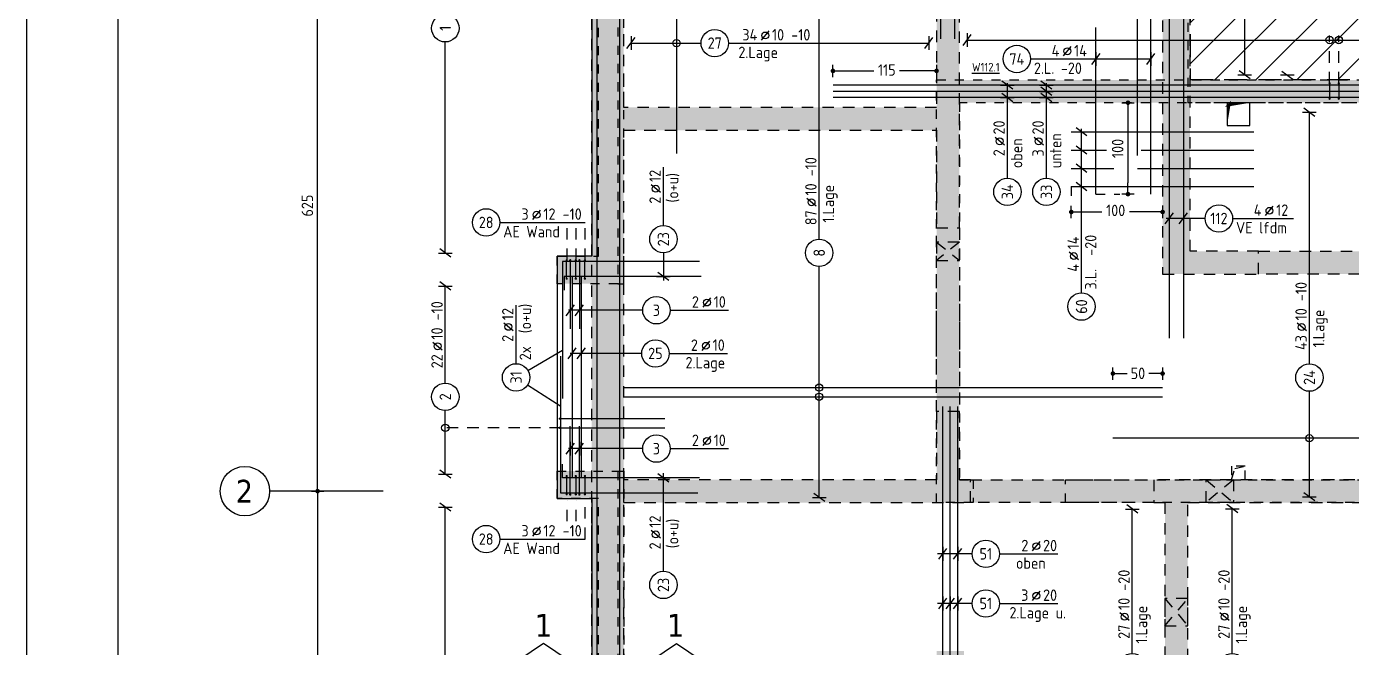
# Model space of a CAD drawing. Extents: x 6.5 to 106.5, y 0 to 47.5.
# Drawn here: x 6.52 to 21.03, y 20.02 to 26.82 of the extents above; entities that cross this region are included whole.
import ezdxf
from ezdxf.enums import TextEntityAlignment as Align

# ---------------------------------------------------------------- set-up
doc = ezdxf.new("R2010")
doc.units = 0
doc.header["$LTSCALE"] = 0.5
for name, pattern in [('AUSGEZOGEN', [1000.01, 1000, 0.01]), ('DASHED', [0.75, 0.5, -0.25]), ('DOT', [0.175, 0.05, -0.125]), ('HIDDEN', [0.375, 0.25, -0.125]), ('HIDDEN2', [0.187, 0.125, -0.062]), ('HIDDEN4', [0.12, 0.02, -0.1]), ('PUNKT', [0.175, 0.05, -0.125]), ('STRICHPUNKT2', [0.55, 0.25, -0.125, 0.05, -0.125]), ('VERDECKT', [0.375, 0.25, -0.125])]:
    doc.linetypes.add(name, pattern=pattern)
for name, color, linetype in [('1.UG', 7, 'Continuous'), ('ACHSEN', 7, 'Continuous'), ('BETON', 7, 'Continuous'), ('DD', 7, 'Continuous'), ('DRUEBER', 7, 'Continuous'), ('DS', 7, 'Continuous'), ('grau_dunkel', 7, 'Continuous'), ('grau_hell', 7, 'Continuous'), ('grau_mittel', 7, 'Continuous'), ('MASSE', 7, 'Continuous'), ('OBJEKT', 7, 'Continuous'), ('RAHMEN', 7, 'Continuous'), ('RND', 7, 'Continuous'), ('SCHNITTE', 7, 'Continuous'), ('SFP_Achsen', 7, 'Continuous'), ('VERDECKT', 7, 'Continuous'), ('WD', 7, 'Continuous')]:
    doc.layers.add(name, color=color, linetype=linetype)
doc.layers.add('NOPLOT', color=7, linetype='Continuous', plot=False)
doc.styles.add('helv', font='tahoma.ttf')
doc.styles.add('txt', font='isocp.shx')
doc.dimstyles.new('DOT_I', dxfattribs={"dimscale": 0.5, "dimtxt": 0.25, "dimasz": 0.25, "dimexe": 0.1, "dimexo": 0.3, "dimgap": 0.1, "dimtad": 1, "dimdec": 3, "dimzin": 3, "dimtxsty": 'txt', "dimblk": 'DOT', "dimblk1": 'DOT', "dimblk2": 'DOT', "dimsah": 1, "dimcen": 0.1, "dimse1": 1, "dimse2": 1, "dimazin": 0, "dimtfac": 1, "dimtdec": 4, "dimtix": 1, "dimtmove": 2, "dimatfit": 3, "dimfxl": 0, "dimtvp": 1, "dimtolj": 1, "dimtzin": 0, "dimarcsym": 0})

# ---------------------------------------------------------------- blocks, each defined once
blk = doc.blocks.new('A0-19-0')
at = {"layer": 'RAHMEN'}
blk.add_line((0, 84.1), (0, 0), dxfattribs=at)
at = {"layer": 'RAHMEN', "color": 5}
blk.add_line((2, 83.6), (2, 0.5), dxfattribs=at)
blk = doc.blocks.new('SCHN-1')
at = {"layer": 'SCHNITTE', "color": 5, "linetype": 'Continuous'}
blk.add_lwpolyline([(0.54, 0.125), (0, 0.485), (-0.54, 0.125)], close=True, dxfattribs=at)
at = {"layer": 'SCHNITTE', "color": 6, "linetype": 'Continuous', "style": 'helv'}
blk.add_attdef('SCHN-1', text='', height=0.5, dxfattribs=at).set_placement((0, 0.635), align=Align.CENTER)
blk = doc.blocks.new('DOT')
at = {"layer": 'MASSE', "color": 7, "linetype": 'Continuous'}
for p, q in [((0, 0), (-1, 0)), ((0, 0.54), (0, -0.54))]:
    blk.add_line(p, q, dxfattribs=at)
at = {"layer": 'MASSE', "color": 7, "linetype": 'Continuous', "const_width": 0.2}
blk.add_lwpolyline([(-0.1, 0, 1), (0.1, 0, 1)], format="xyb", close=True, dxfattribs=at)
blk = doc.blocks.new('*D41')
at = {"layer": 'Defpoints', "color": 0, "linetype": 'AUSGEZOGEN', "transparency": 16777216}
for p in [(9.708, 21.731), (9.708, 14.856), (9.708, 14.856)]:
    blk.add_point(p, dxfattribs=at)
at = {"layer": 'MASSE', "color": 0, "linetype": 'AUSGEZOGEN', "lineweight": -2, "transparency": 16777216}
blk.add_line((9.708, 21.606), (9.708, 14.981), dxfattribs=at)
at = {"layer": 'MASSE', "color": 0, "linetype": 'AUSGEZOGEN', "lineweight": -2, "transparency": 16777216, "xscale": 0.125, "yscale": 0.125, "zscale": 0.125}
for p, rotation in [((9.708, 21.731), 90), ((9.708, 14.856), 270)]:
    blk.add_blockref('DOT', p, dxfattribs=dict(at, rotation=rotation))
at = {"layer": 'MASSE', "color": 0, "linetype": 'AUSGEZOGEN', "transparency": 16777216, "insert": (9.586, 18.293), "char_height": 0.125, "attachment_point": 5, "rotation": 90, "style": 'txt'}
blk.add_mtext('\\A1;687,5', dxfattribs=at)
blk = doc.blocks.new('*D37')
at = {"layer": 'Defpoints', "color": 0, "linetype": 'AUSGEZOGEN', "transparency": 16777216}
for p in [(9.708, 27.981), (9.708, 27.981), (9.708, 21.731)]:
    blk.add_point(p, dxfattribs=at)
at = {"layer": 'MASSE', "color": 0, "linetype": 'AUSGEZOGEN', "lineweight": -2, "transparency": 16777216}
blk.add_line((9.708, 21.856), (9.708, 27.856), dxfattribs=at)
at = {"layer": 'MASSE', "color": 0, "linetype": 'AUSGEZOGEN', "lineweight": -2, "transparency": 16777216, "xscale": 0.125, "yscale": 0.125, "zscale": 0.125}
for p, rotation in [((9.708, 27.981), 90), ((9.708, 21.731), 270)]:
    blk.add_blockref('DOT', p, dxfattribs=dict(at, rotation=rotation))
at = {"layer": 'MASSE', "color": 0, "linetype": 'AUSGEZOGEN', "transparency": 16777216, "insert": (9.596, 24.856), "char_height": 0.125, "attachment_point": 5, "rotation": 90, "style": 'txt'}
blk.add_mtext('\\A1;625', dxfattribs=at)
blk = doc.blocks.new('lei_gre')
at = {"layer": 'RND', "color": 7, "linetype": 'Continuous'}
for p, q in [((-0.09, -0.12), (0.09, 0.12)), ((0, 0.15), (0, -0.15))]:
    blk.add_line(p, q, dxfattribs=at)
blk = doc.blocks.new('RND_LEI')
at = {"layer": 'RND', "color": 7, "linetype": 'Continuous'}
blk.add_line((1.022, 0.066), (1.19, 0.27), dxfattribs=at)
for centre, radius in [((0, 0), 0.3), ((1.106, 0.168), 0.075)]:
    blk.add_circle(centre, radius, dxfattribs=at)
at = {"layer": 'RND', "color": 7, "linetype": 'Continuous', "style": 'txt'}
blk.add_attdef('ANZ', text='', height=0.25, dxfattribs=at).set_placement((0.931, 0.057), align=Align.RIGHT)
for tag, p in [('DUM', (1.253, 0.057)), ('ABSTD', (1.674, 0.057)), ('POSTXT', (0.374, -0.327))]:
    blk.add_attdef(tag, p, '', height=0.25, dxfattribs=at)
blk.add_attdef('POSL', text='', height=0.25, dxfattribs=at).set_placement((0, 0), align=Align.MIDDLE)
blk = doc.blocks.new('*D61')
at = {"layer": 'Defpoints', "color": 0, "linetype": 'AUSGEZOGEN', "transparency": 16777216}
for p in [(18.416, 23.018), (18.416, 23.018), (18.96, 23.018)]:
    blk.add_point(p, dxfattribs=at)
at = {"layer": 'MASSE', "color": 0, "linetype": 'AUSGEZOGEN', "lineweight": -2, "transparency": 16777216}
for p, q in [((18.541, 23.018), (18.572, 23.018)), ((18.835, 23.018), (18.809, 23.018))]:
    blk.add_line(p, q, dxfattribs=at)
at = {"layer": 'MASSE', "color": 0, "linetype": 'AUSGEZOGEN', "lineweight": -2, "transparency": 16777216, "xscale": 0.125, "yscale": 0.125, "zscale": 0.125, "rotation": 180}
blk.add_blockref('DOT', (18.416, 23.018), dxfattribs=at)
at = {"layer": 'MASSE', "color": 0, "linetype": 'AUSGEZOGEN', "lineweight": -2, "transparency": 16777216, "xscale": 0.125, "yscale": 0.125, "zscale": 0.125}
blk.add_blockref('DOT', (18.96, 23.018), dxfattribs=at)
at = {"layer": 'MASSE', "color": 0, "linetype": 'AUSGEZOGEN', "transparency": 16777216, "insert": (18.69, 23.02), "char_height": 0.125, "attachment_point": 5, "style": 'txt'}
blk.add_mtext('\\A1;50', dxfattribs=at)
blk = doc.blocks.new('*D114')
at = {"layer": 'Defpoints', "color": 0, "linetype": 'AUSGEZOGEN', "transparency": 16777216}
for p in [(15.351, 26.33), (15.351, 26.33), (16.485, 26.33)]:
    blk.add_point(p, dxfattribs=at)
at = {"layer": 'MASSE', "color": 0, "linetype": 'AUSGEZOGEN', "lineweight": -2, "transparency": 16777216}
for p, q in [((15.476, 26.33), (15.8, 26.33)), ((16.36, 26.33), (16.08, 26.33))]:
    blk.add_line(p, q, dxfattribs=at)
at = {"layer": 'MASSE', "color": 0, "linetype": 'AUSGEZOGEN', "lineweight": -2, "transparency": 16777216, "xscale": 0.125, "yscale": 0.125, "zscale": 0.125, "rotation": 180}
blk.add_blockref('DOT', (15.351, 26.33), dxfattribs=at)
at = {"layer": 'MASSE', "color": 0, "linetype": 'AUSGEZOGEN', "lineweight": -2, "transparency": 16777216, "xscale": 0.125, "yscale": 0.125, "zscale": 0.125}
blk.add_blockref('DOT', (16.485, 26.33), dxfattribs=at)
at = {"layer": 'MASSE', "color": 0, "linetype": 'AUSGEZOGEN', "transparency": 16777216, "insert": (15.94, 26.34), "char_height": 0.125, "attachment_point": 5, "style": 'txt'}
blk.add_mtext('\\A1;115', dxfattribs=at)
blk = doc.blocks.new('*D122')
at = {"layer": 'Defpoints', "color": 0, "linetype": 'AUSGEZOGEN', "transparency": 16777216}
for p in [(18.581, 25.981), (18.581, 24.981), (18.581, 24.981)]:
    blk.add_point(p, dxfattribs=at)
at = {"layer": 'MASSE', "color": 0, "linetype": 'AUSGEZOGEN', "lineweight": -2, "transparency": 16777216}
blk.add_line((18.581, 25.856), (18.581, 25.106), dxfattribs=at)
at = {"layer": 'MASSE', "color": 0, "linetype": 'AUSGEZOGEN', "lineweight": -2, "transparency": 16777216, "xscale": 0.125, "yscale": 0.125, "zscale": 0.125}
for p, rotation in [((18.581, 25.981), 90), ((18.581, 24.981), 270)]:
    blk.add_blockref('DOT', p, dxfattribs=dict(at, rotation=rotation))
at = {"layer": 'MASSE', "color": 0, "linetype": 'AUSGEZOGEN', "transparency": 16777216, "insert": (18.468, 25.481), "char_height": 0.125, "attachment_point": 5, "rotation": 90, "style": 'txt'}
blk.add_mtext('\\A1;100', dxfattribs=at)
blk = doc.blocks.new('*D123')
at = {"layer": 'Defpoints', "color": 0, "linetype": 'AUSGEZOGEN', "transparency": 16777216}
for p in [(17.96, 24.786), (17.96, 24.786), (18.96, 24.786)]:
    blk.add_point(p, dxfattribs=at)
at = {"layer": 'MASSE', "color": 0, "linetype": 'AUSGEZOGEN', "lineweight": -2, "transparency": 16777216}
for p, q in [((18.085, 24.786), (18.296, 24.786)), ((18.835, 24.786), (18.596, 24.786))]:
    blk.add_line(p, q, dxfattribs=at)
at = {"layer": 'MASSE', "color": 0, "linetype": 'AUSGEZOGEN', "lineweight": -2, "transparency": 16777216, "xscale": 0.125, "yscale": 0.125, "zscale": 0.125, "rotation": 180}
blk.add_blockref('DOT', (17.96, 24.786), dxfattribs=at)
at = {"layer": 'MASSE', "color": 0, "linetype": 'AUSGEZOGEN', "lineweight": -2, "transparency": 16777216, "xscale": 0.125, "yscale": 0.125, "zscale": 0.125}
blk.add_blockref('DOT', (18.96, 24.786), dxfattribs=at)
at = {"layer": 'MASSE', "color": 0, "linetype": 'AUSGEZOGEN', "transparency": 16777216, "insert": (18.446, 24.803), "char_height": 0.125, "attachment_point": 5, "style": 'txt'}
blk.add_mtext('\\A1;100', dxfattribs=at)

msp = doc.modelspace()

# ---------------------------------------------------------------- hatches: boundary and pattern name
at = {"layer": '1.UG', "linetype": 'DOT'}
h = msp.add_hatch(dxfattribs=at)
h.set_pattern_fill('DOTS', scale=0.05, double=1)
h.set_pattern_definition([(0, (-1.26691, -39.069555), (0.0396875, 0.079375), [0, -0.079375])])
h.paths.add_polyline_path([(40.6952, 24.0806), (40.6952, 23.8306), (42.2852, 23.8306), (42.2852, 21.8556), (40.6952, 21.8556), (40.6952, 21.6056), (45.4852, 21.6056), (45.4852, 22.3156), (45.2352, 22.3156), (45.2352, 21.8556), (42.5352, 21.8556), (42.5352, 23.8306), (45.2352, 23.8306), (45.2352, 23.3656), (45.4852, 23.3656), (45.4852, 24.2303), (45.2352, 24.2303), (45.2352, 24.0806)], flags=17)
h.paths.add_polyline_path([(21.6602, 21.6056), (21.6602, 21.8556), (17.8952, 21.8556), (17.8952, 21.6056)], flags=17)
h.paths.add_polyline_path([(16.7852, 19.9826), (16.4852, 19.9826), (16.4852, 16.2556), (16.0102, 16.2556), (16.0102, 15.9556), (16.4852, 15.9556), (16.4852, 14.8556), (16.7852, 14.8556)])
h.paths.add_polyline_path([(12.3302, 21.9506), (12.3302, 21.6506), (12.7852, 21.6506), (12.7852, 14.8556), (12.9952, 14.8556), (12.9952, 15.9556), (13.5352, 15.9556), (13.5352, 16.2556), (12.9952, 16.2556), (12.9952, 21.9506)])
h.paths.add_polyline_path([(12.9952, 24.0006), (12.9952, 35.8056), (16.4852, 35.8056), (16.4852, 27.8556), (17.8602, 27.8556), (17.8602, 28.1056), (16.7352, 28.1056), (16.7352, 35.8056), (18.9852, 35.8056), (18.9852, 34.5656), (19.2352, 34.5656), (19.2352, 36.1056), (12.8352, 36.1056), (12.8352, 29.0306), (12.7852, 29.0306), (12.7852, 24.3006), (12.3302, 24.3006), (12.3302, 24.0006)])
h.paths.add_polyline_path([(19.2352, 33.4306), (18.9852, 33.4306), (18.9852, 27.8556), (19.2352, 27.8556)])
h.paths.add_polyline_path([(23.0102, 15.1556), (22.7102, 15.1556), (22.7102, 14.8556), (23.0102, 14.8556)])
h.paths.add_polyline_path([(30.2102, 15.1556), (30.2102, 14.8556), (30.5102, 14.8556), (30.5102, 15.1556)])
h.paths.add_polyline_path([(37.7102, 15.1556), (37.7102, 14.8556), (38.0102, 14.8556), (38.0102, 15.1556)])
h.paths.add_polyline_path([(45.5102, 14.8556), (45.5102, 15.1556), (45.2102, 15.1556), (45.2102, 14.8556)])
h.paths.add_polyline_path([(51.2102, 15.1556), (51.2102, 14.8556), (51.7602, 14.8556), (51.7602, 17.3556), (51.4602, 17.3556), (51.4602, 15.1556)])
h.paths.add_polyline_path([(51.4602, 21.8806), (51.4602, 21.5806), (51.7602, 21.5806), (51.7602, 21.8806)])
h.paths.add_polyline_path([(51.7602, 28.6056), (51.4602, 28.6056), (51.4602, 27.8556), (51.7602, 27.8556)])
h.paths.add_polyline_path([(51.7602, 36.1056), (45.2352, 36.1056), (45.2352, 34.5656), (45.4852, 34.5656), (45.4852, 35.8056), (47.7352, 35.8056), (47.7352, 28.1056), (46.6102, 28.1056), (46.6102, 27.8556), (47.9852, 27.8556), (47.9852, 35.8056), (51.4602, 35.8056), (51.4602, 31.1056), (51.7602, 31.1056)])
h.paths.add_polyline_path([(45.2352, 28.1056), (44.1852, 28.1056), (44.1852, 27.8556), (45.4852, 27.8556), (45.4852, 33.4306), (45.2352, 33.4306)])
h.paths.add_polyline_path([(42.5352, 27.9106), (42.7852, 27.9106), (42.7852, 28.6056), (42.5352, 28.6056)])
h.paths.add_polyline_path([(40.6852, 28.6056), (40.4352, 28.6056), (40.4352, 27.9106), (40.6852, 27.9106)])
h.paths.add_polyline_path([(39.0352, 28.6056), (38.7852, 28.6056), (38.7852, 27.9106), (39.0352, 27.9106)])
h.paths.add_polyline_path([(36.9352, 28.6056), (36.6852, 28.6056), (36.6852, 27.9106), (36.9352, 27.9106)])
h.paths.add_polyline_path([(35.0352, 27.9106), (35.2852, 27.9106), (35.2852, 28.6056), (35.0352, 28.6056)])
h.paths.add_polyline_path([(32.9352, 27.9106), (33.1852, 27.9106), (33.1852, 28.6056), (32.9352, 28.6056)])
h.paths.add_polyline_path([(31.2852, 27.9106), (31.5352, 27.9106), (31.5352, 28.6056), (31.2852, 28.6056)])
h.paths.add_polyline_path([(29.4352, 28.6056), (29.1852, 28.6056), (29.1852, 27.9106), (29.4352, 27.9106)])
h.paths.add_polyline_path([(39.4102, 21.8556), (27.3352, 21.8556), (27.3352, 25.9806), (28.5352, 25.9806), (28.5352, 26.2306), (25.7702, 26.2306), (25.7702, 25.9806), (25.9202, 25.9806), (25.9202, 24.7906), (23.0702, 24.7906), (23.0702, 25.9806), (24.8852, 25.9806), (24.8852, 26.2306), (16.4852, 26.2306), (16.4852, 21.6056), (16.8852, 21.6056), (16.8852, 21.8556), (16.7352, 21.8556), (16.7352, 25.9806), (22.8202, 25.9806), (22.8202, 21.8556), (22.6702, 21.8556), (22.6702, 21.6056), (23.2202, 21.6056), (23.2202, 21.8556), (23.0702, 21.8556), (23.0702, 24.5406), (26.1702, 24.5406), (26.1702, 25.9806), (27.0852, 25.9806), (27.0852, 21.8556), (24.2302, 21.8556), (24.2302, 21.6056), (39.8102, 21.6056), (39.8102, 21.8556), (39.6602, 21.8556), (39.6602, 23.8306), (39.8102, 23.8306), (39.8102, 24.0806), (39.6602, 24.0806), (39.6602, 25.9806), (45.2352, 25.9806), (45.2352, 25.1153), (45.4852, 25.1153), (45.4852, 26.2306), (39.4102, 26.2306)])
at = {"layer": 'grau_hell', "linetype": 'AUSGEZOGEN'}
h = msp.add_hatch(dxfattribs=at)
h.set_pattern_fill('ANSI31', color=9, scale=0.1, style=0, double=1)
h.set_pattern_definition([(45, (-1.2669, 5.43132), (-0.2245064, 0.2245064), [])])
h.paths.add_polyline_path([(43.9352, 35.8056), (43.9352, 30.5399), (20.5602, 30.5399), (20.5602, 35.8056), (19.2602, 35.8056), (19.2602, 26.2306), (28.8851, 26.2306), (28.8851, 21.8556), (39.0601, 21.8556), (39.0601, 26.2306), (43.8352, 26.2306), (43.8352, 28.7306), (45.2352, 28.7306), (45.2352, 35.8056)])
at = {"layer": 'grau_mittel', "extrusion": (0, 0, -1)}
for points in [[(-12.7102, 29.0306), (-12.7602, 29.0306), (-12.7602, 36.1056), (-13.0602, 36.1056), (-16.7352, 36.1056), (-16.7352, 30.6806), (-16.4852, 30.6806), (-16.4852, 35.8056), (-13.0602, 35.8056), (-13.0602, 30.8928), (-13.0602, 29.0306), (-16.4852, 29.0306), (-16.4852, 29.1806), (-16.7352, 29.1806), (-16.7352, 28.5806), (-16.4852, 28.5806), (-16.4852, 28.7806), (-13.0602, 28.7806), (-13.0602, 25.9306), (-16.4852, 25.9306), (-16.4852, 27.4456), (-16.7352, 27.4456), (-16.7352, 24.6106), (-16.4852, 24.6106), (-16.4852, 25.6806), (-13.0602, 25.6806), (-13.0602, 21.8556), (-13.0602, 21.6056), (-13.0602, 15.1556), (-13.0602, 14.8556), (-12.7102, 14.8556), (-12.7102, 21.6506)], [(-13.0602, 14.8556), (-13.0602, 15.1556), (-18.9852, 15.1556), (-18.9852, 21.6056), (-18.8652, 21.6056), (-18.8652, 21.8556), (-23.0902, 21.8556), (-23.0902, 21.6056), (-19.2352, 21.6056), (-19.2352, 15.1556), (-25.2352, 15.1556), (-25.2352, 21.6056), (-25.1002, 21.6056), (-25.1002, 21.8556), (-25.7202, 21.8556), (-25.7202, 21.6056), (-25.4852, 21.6056), (-25.4852, 15.1556), (-38.3602, 15.1556), (-38.3602, 21.6056), (-27.7302, 21.6056), (-27.7302, 21.8556), (-37.7352, 21.8556), (-39.0601, 21.8556), (-40.0602, 21.8556), (-40.0602, 25.9806), (-37.9852, 25.9806), (-37.9852, 23.4856), (-37.7352, 23.4856), (-37.7352, 26.3856), (-37.9852, 26.3856), (-37.9852, 26.2306), (-40.4602, 26.2306), (-40.4602, 25.9806), (-40.3102, 25.9806), (-40.3102, 24.0806), (-40.4602, 24.0806), (-40.4602, 23.8306), (-40.3102, 23.8306), (-40.3102, 21.8556), (-42.2852, 21.8556), (-42.2852, 23.8306), (-41.3452, 23.8306), (-41.3452, 24.0806), (-42.2852, 24.0806), (-42.2852, 25.9805), (-41.3452, 25.9806), (-41.3452, 26.2306), (-45.4852, 26.2306), (-45.4852, 25.1156), (-45.2352, 25.1156), (-45.2352, 25.9806), (-42.5352, 25.9806), (-42.5352, 24.0806), (-45.2352, 24.0806), (-45.2352, 24.2306), (-45.4852, 24.2306), (-45.4852, 23.3656), (-45.2352, 23.3656), (-45.2352, 23.8306), (-42.5352, 23.8306), (-42.5352, 21.8556), (-45.2352, 21.8556), (-45.2352, 22.3156), (-45.4852, 22.3156), (-45.4852, 19.9556), (-45.2352, 19.9556), (-45.2352, 21.6056), (-38.6102, 21.6056), (-38.6102, 15.1556), (-45.2352, 15.1556), (-45.2352, 16.8106), (-45.4852, 16.8106), (-45.4852, 15.1556), (-46.1602, 15.1556), (-46.1602, 14.8556), (-45.9602, 14.8556), (-45.9602, 14.3552), (-45.6602, 14.3552), (-45.6602, 14.8556)], [(-16.4852, 21.8556), (-16.4852, 22.6006), (-16.7352, 22.6006), (-16.7352, 21.8556), (-16.8552, 21.8556), (-16.8552, 21.6056), (-13.0602, 21.6056), (-13.0602, 21.8556)]]:
    msp.add_hatch(color=61, dxfattribs=at).paths.add_polyline_path(points)
at = {"layer": 'grau_mittel'}
h = msp.add_hatch(color=61, dxfattribs=at)
h.paths.add_polyline_path([(19.2602, 34.2056), (18.9602, 34.2056), (18.9602, 24.1056), (20.0102, 24.1056), (20.0102, 24.3556), (19.2602, 24.3556)])
h.paths.add_polyline_path([(18.9602, 34.8056), (19.2602, 34.8056), (19.2602, 35.8056), (20.5602, 35.8056), (20.5602, 36.1056), (18.9602, 36.1056)])
h = msp.add_hatch(color=61, dxfattribs=at)
h.paths.add_polyline_path([(20.0102, 24.3556), (20.0102, 24.1056), (22.0202, 24.1056), (22.0202, 24.3556)])
h.paths.add_polyline_path([(29.0352, 24.3556), (29.0352, 24.1056), (30.9852, 24.1056), (30.9852, 24.3556), (30.4852, 24.3556), (30.4852, 28.5606), (30.2352, 28.5606), (30.2352, 24.3556)])
h.paths.add_polyline_path([(25.9202, 24.3556), (25.9202, 24.2906), (25.6702, 24.2906), (25.6702, 24.3556), (23.3202, 24.3556), (23.3202, 24.2906), (23.0702, 24.2906), (23.0702, 24.3556), (22.0202, 24.3556), (22.0202, 24.1056), (28.4352, 24.1056), (28.4352, 24.3556)])
h.paths.add_polyline_path([(35.5102, 30.5399), (35.2102, 30.5399), (35.2102, 24.3556), (31.5852, 24.3556), (31.5852, 24.1056), (35.5102, 24.1056)])
for points in [[(16.4852, 22.6006), (16.7352, 22.6006), (16.7352, 24.6106), (16.4852, 24.6106)], [(18.8652, 21.6056), (18.8652, 21.8556), (16.8552, 21.8556), (16.8552, 21.6056)]]:
    msp.add_hatch(color=61, dxfattribs=at).paths.add_polyline_path(points)

# ---------------------------------------------------------------- linework, layer by layer
at = {"layer": 'ACHSEN', "color": 140, "linetype": 'AUSGEZOGEN'}
msp.add_line((10.4259, 21.7306), (9.1831, 21.7306), dxfattribs=at)
at = {"layer": 'BETON', "color": 6, "linetype": 'AUSGEZOGEN'}
for p, q in [((12.7102, 29.0306), (12.7102, 24.3006)), ((12.7102, 24.3006), (12.3302, 24.3006)), ((12.3302, 24.3006), (12.3302, 21.6506)), ((12.3302, 21.6506), (12.7102, 21.6506)), ((12.7102, 21.6506), (12.7102, 15.9556))]:
    msp.add_line(p, q, dxfattribs=at)
at = {"layer": 'DD', "color": 7, "linetype": 'HIDDEN2'}
for p, q in [((19.7152, 21.8556), (19.7497, 21.9773)), ((19.7497, 21.9773), (19.8652, 22.0056))]:
    msp.add_line(p, q, dxfattribs=at)
at = {"layer": 'DD', "color": 1, "linetype": 'AUSGEZOGEN'}
msp.add_lwpolyline([(19.6652, 25.7306), (19.9152, 25.7306), (19.9152, 25.9806), (19.6652, 25.9806)], close=True, dxfattribs=at)
at = {"layer": 'DD', "color": 7, "linetype": 'HIDDEN2'}
msp.add_lwpolyline([(19.8652, 22.0056), (19.7152, 22.0056), (19.7152, 21.8556), (19.8652, 21.8556)], close=True, dxfattribs=at)
at = {"layer": 'DRUEBER', "color": 7, "linetype": 'PUNKT', "lineweight": -2}
for p, q in [((12.3302, 24.0006), (12.3302, 24.3006)), ((12.3302, 21.6506), (12.3302, 21.9506)), ((12.3302, 21.9506), (12.9952, 21.9506)), ((12.9952, 21.9506), (12.9952, 16.2556)), ((12.7852, 21.6506), (12.3302, 21.6506)), ((12.7852, 14.8556), (12.7852, 21.6506))]:
    msp.add_line(p, q, dxfattribs=at)
for points in [[(12.7602, 36.1056), (19.2352, 36.1056), (19.2352, 34.5656), (18.9852, 34.5656), (18.9852, 35.8056), (16.7352, 35.8056), (16.7352, 28.1056), (17.8602, 28.1056), (17.8602, 27.8556), (16.4852, 27.8556), (16.4852, 35.8056), (12.9952, 35.8056), (12.9952, 24.0006), (12.3302, 24.0006), (12.3302, 24.3006), (12.7852, 24.3006), (12.7852, 29.0306), (12.8352, 29.0306), (12.8352, 36.1056)], [(12.9952, 24.0006), (13.0602, 24.0006), (13.0602, 35.8056)], [(12.7852, 29.0306), (12.7102, 29.0306), (12.7102, 24.3006)], [(16.4852, 26.2306), (24.8852, 26.2306), (24.8852, 25.9806), (23.0702, 25.9806), (23.0702, 24.7906), (25.9202, 24.7906), (25.9202, 25.9806), (25.7702, 25.9806), (25.7702, 26.2306), (28.5352, 26.2306), (28.5352, 25.9806), (27.3352, 25.9806), (27.3352, 21.8556), (39.4102, 21.8556)], [(39.8102, 21.6056), (24.2302, 21.6056), (24.2302, 21.8556), (27.0852, 21.8556), (27.0852, 25.9806), (26.1702, 25.9806), (26.1702, 24.5406), (23.0702, 24.5406), (23.0702, 21.8556), (23.2202, 21.8556), (23.2202, 21.6056), (22.6702, 21.6056), (22.6702, 21.8556), (22.8202, 21.8556), (22.8202, 25.9806), (16.7352, 25.9806), (16.7352, 21.8556), (16.8852, 21.8556), (16.8852, 21.6056), (16.4852, 21.6056), (16.4852, 26.2306)], [(12.9952, 21.9506), (13.0602, 21.9506), (13.0602, 16.2556)], [(12.7852, 14.8556), (12.7102, 14.8556), (12.7102, 21.6506)]]:
    msp.add_lwpolyline(points, dxfattribs=at)
msp.add_lwpolyline([(17.8952, 21.8556), (21.6602, 21.8556), (21.6602, 21.6056), (17.8952, 21.6056)], close=True, dxfattribs=at)
at = {"layer": 'DS', "color": 1, "linetype": 'DASHED'}
for p in [(19.2602, 36.1056), (28.8851, 26.2306)]:
    msp.add_line(p, (19.2602, 26.2306), dxfattribs=at)
at = {"layer": 'DS', "color": 1, "linetype": 'DOT'}
for p in [(19.2352, 27.8556), (24.8852, 25.9806)]:
    msp.add_line(p, (19.2352, 25.9806), dxfattribs=at)
at = {"layer": 'grau_dunkel', "color": 21}
msp.add_lwpolyline([(19.6652, 25.7306, 0, 0.0408, 0), (19.6856, 25.9789, 0, 0, 0), (19.6669, 25.9603, 0.0408, 0, 0), (19.9152, 25.9806, 0, 0, 0)], format="xyseb", dxfattribs=at)
at = {"layer": 'grau_hell', "color": 9}
msp.add_solid([(19.2602, 25.9806), (19.2602, 26.2306), (24.8852, 25.9806), (24.8852, 26.2306)], dxfattribs=at)
at = {"layer": 'grau_mittel', "color": 61}
msp.add_line((13.0602, 21.6056), (13.0602, 21.8556), dxfattribs=at)
at = {"layer": 'MASSE', "color": 7, "linetype": 'HIDDEN4'}
for p, q in [((17.9602, 25.0629), (17.9602, 24.8652)), ((18.2306, 24.9806), (18.491, 24.9806))]:
    msp.add_line(p, q, dxfattribs=at)
at = {"layer": 'OBJEKT', "color": 7, "linetype": 'AUSGEZOGEN'}
for p, q in [((12.7102, 24.3006), (12.3302, 24.3006)), ((12.3302, 24.3006), (12.3302, 21.6506)), ((12.3302, 21.6506), (12.7102, 21.6506))]:
    msp.add_line(p, q, dxfattribs=at)
at = {"layer": 'RND', "color": 7, "linetype": 'AUSGEZOGEN'}
for p, q in [((19.8594, 26.2867), (19.8594, 30.4739)), ((15.2001, 24.4893), (15.2001, 30.3622)), ((11.1065, 24.3362), (11.1065, 26.6465)), ((13.1401, 26.634), (13.9065, 26.634)), ((14.2065, 26.634), (16.4003, 26.634)), ((16.82, 26.6679), (24.745, 26.6679)), ((17.5141, 26.4604), (18.8306, 26.4604)), ((17.2606, 25.1568), (17.2606, 26.1966)), ((17.6873, 25.1568), (17.6873, 26.1966)), ((20.5671, 23.1234), (20.5671, 25.8774)), ((18.0721, 23.9005), (18.0721, 25.6942)), ((13.4944, 24.6378), (13.4944, 25.2778)), ((11.7032, 24.6717), (12.6388, 24.6717)), ((19.7266, 24.7149), (20.3934, 24.7149)), ((15.2001, 21.6615), (15.2001, 24.1893)), ((11.1065, 22.9128), (11.1065, 23.9754)), ((11.8813, 23.1256), (11.8813, 23.7656)), ((13.5678, 23.7104), (14.2078, 23.7104)), ((13.5565, 23.2375), (14.1965, 23.2375)), ((20.5671, 21.668), (20.5671, 22.8234)), ((11.1065, 21.9165), (11.1065, 22.6128)), ((13.5678, 22.196), (14.2078, 22.196)), ((13.4944, 20.8543), (13.4944, 21.9264)), ((11.1065, 18.5548), (11.1065, 21.5557)), ((18.6277, 19.9538), (18.6277, 21.5342)), ((19.722, 19.9538), (19.722, 21.5385)), ((11.7032, 21.2059), (12.6388, 21.2059)), ((17.1745, 21.0444), (17.8145, 21.0444)), ((17.1745, 20.5011), (17.8145, 20.5011))]:
    msp.add_line(p, q, dxfattribs=at)
at = {"layer": 'RND', "color": 102, "linetype": 'VERDECKT'}
for p, q in [((20.7886, 26.1941), (20.7886, 26.7179)), ((20.8886, 26.1941), (20.8886, 26.7179)), ((12.4388, 24.2596), (12.4388, 24.6717)), ((12.5388, 24.2596), (12.5388, 24.6717)), ((12.6388, 24.2596), (12.6388, 24.6717)), ((12.3723, 22.424), (11.0565, 22.424)), ((12.4388, 21.4017), (12.4388, 21.6273)), ((12.5388, 21.4017), (12.5388, 21.6273)), ((12.6388, 21.2059), (12.6388, 21.6273))]:
    msp.add_line(p, q, dxfattribs=at)
at = {"layer": 'RND', "color": 102, "linetype": 'AUSGEZOGEN'}
for p, q in [((19.4266, 24.7149), (19.0004, 24.7149)), ((13.4944, 24.3378), (13.4944, 24.0367)), ((13.2678, 23.7104), (12.4546, 23.7104)), ((12.0107, 23.0515), (12.3886, 23.2731)), ((13.2565, 23.2375), (12.4725, 23.2375)), ((12.0074, 22.8942), (12.3704, 22.6599)), ((13.2678, 22.196), (12.4546, 22.196)), ((16.8745, 21.0444), (16.4945, 21.0444)), ((16.8745, 20.5011), (16.4945, 20.5011))]:
    msp.add_line(p, q, dxfattribs=at)
at = {"layer": 'RND', "color": 1, "linetype": 'AUSGEZOGEN'}
for points in [[(16.5278, 36.0122), (16.5278, 26.6798)], [(16.681, 36.0122), (16.681, 26.6798)], [(18.6831, 35.8056), (18.6831, 25.4056)], [(13.0124, 30.5717), (13.0124, 17.5022)], [(13.6368, 30.4256), (13.6368, 25.4256)], [(12.7646, 28.9789), (12.7646, 14.9749)], [(18.8306, 24.9806), (18.8306, 28.9806)], [(19.0333, 28.4598), (19.0333, 23.4056)], [(19.1877, 28.4598), (19.1877, 23.4056)], [(18.2306, 24.9806), (18.2306, 26.8054)], [(28.8514, 26.1739), (15.3514, 26.1739)], [(20.7886, 26.1941), (20.7886, 26.0255)], [(20.8886, 26.1941), (20.8886, 26.0255)], [(28.8514, 26.1056), (15.3514, 26.1056)], [(28.8514, 26.0373), (15.3514, 26.0373)], [(17.9602, 25.6629), (19.9602, 25.6629)], [(17.9602, 25.4629), (18.3457, 25.4629)], [(18.7256, 25.4629), (19.9602, 25.4629)], [(17.9602, 25.2629), (18.426, 25.2629)], [(18.6854, 25.2629), (19.9602, 25.2629)], [(17.9602, 25.0629), (19.9602, 25.0629)], [(13.8886, 24.2432), (12.3886, 24.2432), (12.3886, 22.7432)], [(12.4351, 24.0558), (12.4351, 24.2557)], [(12.4743, 24.2577), (12.4743, 23.5077)], [(12.5351, 24.0558), (12.5351, 24.2557)], [(12.5743, 24.2577), (12.5743, 23.5077)], [(12.6351, 24.0558), (12.6351, 24.2557)], [(13.9066, 24.0801), (12.4066, 24.0801), (12.4066, 23.9301)], [(12.4951, 24.0719), (12.4951, 21.8719)], [(12.5951, 24.0719), (12.5951, 21.8719)], [(13.8704, 21.7079), (12.3704, 21.7079), (12.3704, 23.2079)], [(13.0602, 22.8638), (18.9602, 22.8638)], [(13.0602, 22.7638), (18.9602, 22.7638)], [(16.5534, 15.1556), (16.5534, 22.6556)], [(16.6352, 15.1556), (16.6352, 22.6556)], [(16.717, 15.1556), (16.717, 22.6556)], [(12.3586, 22.524), (13.5086, 22.524)], [(12.3586, 22.424), (13.5086, 22.424)], [(12.4743, 21.6934), (12.4743, 22.4434)], [(12.5743, 21.6934), (12.5743, 22.4434)], [(27.0659, 22.3092), (18.4159, 22.3092)], [(13.8902, 21.8747), (12.3902, 21.8747), (12.3902, 22.0247)], [(12.4351, 21.8953), (12.4351, 21.6954)], [(12.5351, 21.8953), (12.5351, 21.6954)], [(12.6351, 21.8953), (12.6351, 21.6954)]]:
    msp.add_lwpolyline(points, dxfattribs=at)
at = {"layer": 'RND', "color": 7, "linetype": 'AUSGEZOGEN', "const_width": 0.0125}
for points in [[(20.7886, 26.2004, 1), (20.7886, 26.1879, 1)], [(20.8886, 26.2004, 1), (20.8886, 26.1879, 1)], [(20.7886, 26.0317, 1), (20.7886, 26.0192, 1)], [(20.8886, 26.0317, 1), (20.8886, 26.0192, 1)], [(12.4289, 24.2557, -1), (12.4414, 24.2557, -1)], [(12.468, 24.2577, 1), (12.4805, 24.2577, 1)], [(12.5289, 24.2557, -1), (12.5414, 24.2557, -1)], [(12.568, 24.2577, 1), (12.5805, 24.2577, 1)], [(12.6289, 24.2557, -1), (12.6414, 24.2557, -1)], [(12.4289, 24.0558, -1), (12.4414, 24.0558, -1)], [(12.5289, 24.0558, -1), (12.5414, 24.0558, -1)], [(12.6289, 24.0558, -1), (12.6414, 24.0558, -1)], [(12.3523, 22.524, 1), (12.3648, 22.524, 1)], [(12.3523, 22.424, 1), (12.3648, 22.424, 1)], [(12.4289, 21.8953, 1), (12.4414, 21.8953, 1)], [(12.5289, 21.8953, 1), (12.5414, 21.8953, 1)], [(12.6289, 21.8953, 1), (12.6414, 21.8953, 1)], [(12.4289, 21.6954, 1), (12.4414, 21.6954, 1)], [(12.468, 21.6934, -1), (12.4805, 21.6934, -1)], [(12.5289, 21.6954, 1), (12.5414, 21.6954, 1)], [(12.568, 21.6934, -1), (12.5805, 21.6934, -1)], [(12.6289, 21.6954, 1), (12.6414, 21.6954, 1)]]:
    msp.add_lwpolyline(points, format="xyb", close=True, dxfattribs=at)
at = {"layer": 'RND', "color": 7, "linetype": 'AUSGEZOGEN'}
for centre in [(20.7886, 26.6679), (20.8886, 26.6679), (13.6368, 26.634), (15.2001, 22.8638), (15.2001, 22.7638), (11.1065, 22.424), (20.5671, 22.3092)]:
    msp.add_circle(centre, 0.04, dxfattribs=at)
at = {"layer": 'SFP_Achsen', "color": 7, "linetype": 'AUSGEZOGEN'}
msp.add_circle((8.9126, 21.7306), 0.2705, dxfattribs=at)
at = {"layer": 'VERDECKT', "color": 7, "linetype": 'VERDECKT', "lineweight": -2}
for p, q in [((16.4852, 22.6006), (16.4852, 24.6106)), ((16.7352, 24.6106), (16.7352, 22.6006)), ((20.0102, 24.3556), (22.0202, 24.3556)), ((22.0202, 24.1056), (20.0102, 24.1056)), ((16.8552, 21.8556), (18.8652, 21.8556)), ((18.8652, 21.6056), (16.8552, 21.6056))]:
    msp.add_line(p, q, dxfattribs=at)
for points in [[(45.6602, 14.3552), (45.6602, 14.8556), (12.7102, 14.8556), (12.7102, 29.0306), (12.7602, 29.0306), (12.7602, 36.1056)], [(18.9602, 36.1056), (18.9602, 24.1056), (20.0102, 24.1056), (20.0102, 24.3556), (19.2602, 24.3556), (19.2602, 35.8056), (20.5602, 35.8056)], [(16.4852, 27.4456), (16.4852, 25.9306), (13.0602, 25.9306), (13.0602, 28.7806)], [(13.0602, 15.1556), (13.0602, 21.6056), (16.8552, 21.6056), (16.8552, 21.8556), (16.7352, 21.8556), (16.7352, 22.6006), (16.4852, 22.6006), (16.4852, 21.8556), (13.0602, 21.8556), (13.0602, 25.6806), (16.4852, 25.6806), (16.4852, 24.6106), (16.7352, 24.6106), (16.7352, 27.4456)], [(19.2352, 15.1556), (19.2352, 21.6056), (23.0902, 21.6056), (23.0902, 21.8556), (18.8652, 21.8556), (18.8652, 21.6056), (18.9852, 21.6056), (18.9852, 15.1556)]]:
    msp.add_lwpolyline(points, dxfattribs=at)
at = {"layer": 'WD', "color": 171, "linetype": 'HIDDEN'}
for p, q in [((16.4852, 24.4556), (16.7352, 24.2556)), ((16.7352, 24.4556), (16.4852, 24.2556)), ((19.4352, 21.8556), (19.7352, 21.6056)), ((19.7352, 21.8556), (19.4352, 21.6056)), ((18.9852, 20.5556), (19.2352, 20.2556)), ((18.9852, 20.2556), (19.2352, 20.5556))]:
    msp.add_line(p, q, dxfattribs=at)
at = {"layer": 'WD', "color": 102, "linetype": 'HIDDEN'}
for points in [[(16.7352, 24.4556), (16.4852, 24.4556), (16.4852, 24.2556), (16.7352, 24.2556)], [(19.4352, 21.8556), (19.7352, 21.8556), (19.7352, 21.6056), (19.4352, 21.6056)], [(19.2352, 20.5556), (18.9852, 20.5556), (18.9852, 20.2556), (19.2352, 20.2556)]]:
    msp.add_lwpolyline(points, close=True, dxfattribs=at)

# ---------------------------------------------------------------- block references
at = {"layer": 'RAHMEN', "color": 7, "linetype": 'AUSGEZOGEN', "xscale": 0.5, "yscale": 0.5, "zscale": 0.5}
msp.add_blockref('A0-19-0', (6.5209, 0), dxfattribs=at)
at = {"layer": 'RND', "color": 7, "linetype": 'AUSGEZOGEN', "xscale": 0.5, "yscale": 0.5, "zscale": 0.5, "rotation": 90}
for p, values in [((11.1065, 26.7965), {'POSL': '1', 'DUM': '10', 'ANZ': '63', 'ABSTD': '-10'}), ((17.2606, 25.0068), {'POSL': '34', 'DUM': '20', 'ANZ': '2', 'POSTXT': ' oben'}), ((17.6873, 25.0068), {'POSL': '33', 'DUM': '20', 'ANZ': '3', 'POSTXT': ' unten'}), ((15.2001, 24.3393), {'POSL': '8', 'DUM': '10', 'ANZ': '87', 'ABSTD': '-10', 'POSTXT': '  1.Lage'}), ((13.4944, 24.4878), {'POSL': '23', 'DUM': '12', 'ANZ': '2', 'POSTXT': '   (o+u)'}), ((18.0721, 23.7505), {'POSL': '60', 'DUM': '14', 'ANZ': '4', 'POSTXT': '3.L.  -20'}), ((20.5671, 22.9734), {'POSL': '24', 'DUM': '10', 'ANZ': '43', 'ABSTD': '-10', 'POSTXT': '  1.Lage'}), ((11.1065, 22.7628), {'POSL': '2', 'DUM': '10', 'ANZ': '22', 'ABSTD': '-10'}), ((11.8813, 22.9756), {'POSL': '31', 'DUM': '12', 'ANZ': '2', 'POSTXT': '2x  (o+u)'}), ((13.4944, 20.7043), {'POSL': '23', 'DUM': '12', 'ANZ': '2', 'POSTXT': '   (o+u)'}), ((18.6277, 19.8038), {'POSL': '7', 'DUM': '10', 'ANZ': '27', 'ABSTD': '-20', 'POSTXT': ' 1.Lage'}), ((19.722, 19.8038), {'POSL': '6', 'DUM': '10', 'ANZ': '27', 'ABSTD': '-20', 'POSTXT': ' 1.Lage'})]:
    msp.add_blockref('RND_LEI', p, dxfattribs=at).add_auto_attribs(values)
at = {"layer": 'RND', "color": 7, "linetype": 'AUSGEZOGEN', "xscale": 0.5, "yscale": 0.5, "zscale": 0.5}
for p in [(13.1401, 26.634), (16.4003, 26.634), (16.82, 26.6679), (18.2306, 26.4604), (18.8306, 26.4604), (19.0333, 24.7149), (19.1877, 24.7149), (12.4743, 23.7104), (12.5743, 23.7104), (12.4951, 23.2375), (12.5951, 23.2375), (12.4743, 22.196), (12.5743, 22.196), (16.5534, 21.0444), (16.717, 21.0444), (16.5534, 20.5011), (16.6352, 20.5011), (16.717, 20.5011)]:
    msp.add_blockref('lei_gre', p, dxfattribs=at)
for p, values in [((14.0565, 26.634), {'POSL': '27', 'DUM': '10', 'ANZ': '34', 'ABSTD': '-10', 'POSTXT': ' 2.Lage'}), ((17.3641, 26.4604), {'POSL': '74', 'DUM': '14', 'ANZ': '4', 'POSTXT': '2.L. -20'}), ((11.5532, 24.6717), {'POSL': '28', 'DUM': '12', 'ANZ': '3', 'ABSTD': '-10', 'POSTXT': 'AE Wand'}), ((19.5766, 24.7149), {'POSL': '112', 'DUM': '12', 'ANZ': '4', 'POSTXT': 'VE lfdm'}), ((13.4178, 23.7104), {'POSL': '3', 'DUM': '10', 'ANZ': '2'}), ((13.4065, 23.2375), {'POSL': '25', 'DUM': '10', 'ANZ': '2', 'POSTXT': '  2.Lage'}), ((13.4178, 22.196), {'POSL': '3', 'DUM': '10', 'ANZ': '2'}), ((11.5532, 21.2059), {'POSL': '28', 'DUM': '12', 'ANZ': '3', 'ABSTD': '-10', 'POSTXT': 'AE Wand'}), ((17.0245, 21.0444), {'POSL': '51', 'DUM': '20', 'ANZ': '2', 'POSTXT': '  oben'}), ((17.0245, 20.5011), {'POSL': '51', 'DUM': '20', 'ANZ': '3', 'POSTXT': ' 2.Lage u.'})]:
    msp.add_blockref('RND_LEI', p, dxfattribs=at).add_auto_attribs(values)
for p, rotation in [((19.8594, 26.2867), 90), ((20.324, 26.2834), 270), ((17.2606, 26.1739), 90), ((17.6873, 26.1739), 90), ((17.6873, 26.1056), 90), ((17.2606, 26.0373), 90), ((17.6873, 26.0373), 90), ((20.5671, 25.8774), 90), ((18.0721, 25.6629), 90), ((18.0721, 25.4629), 90), ((18.0721, 25.2629), 90), ((18.0721, 25.0629), 90), ((11.1065, 24.3362), 90), ((13.4944, 24.0801), 90), ((11.1065, 23.9754), 90), ((11.1065, 21.9165), 90), ((13.4944, 21.8747), 90), ((15.2001, 21.6615), 90), ((20.5671, 21.668), 90), ((11.1065, 21.5557), 90), ((18.6277, 21.5342), 90), ((19.722, 21.5385), 90)]:
    msp.add_blockref('lei_gre', p, dxfattribs=dict(at, rotation=rotation))
at = {"layer": 'SCHNITTE', "color": 5, "linetype": 'STRICHPUNKT2', "xscale": 0.5, "yscale": 0.5, "zscale": 0.5}
msp.add_blockref('SCHN-1', (12.1808, 19.8189), dxfattribs=at).add_auto_attribs({'SCHN-1': '1'})
at = {"layer": 'SCHNITTE', "color": 5, "linetype": 'STRICHPUNKT2'}
ref = msp.add_blockref('SCHN-1', (13.6362, 19.8189), dxfattribs=dict(at, xscale=-0.5, yscale=0.5, zscale=0.5))
ref.add_attrib('SCHN-1', '1', dxfattribs={"color": 6, "linetype": 'Continuous', "height": 0.25, "style": 'helv'}).set_placement((13.6261, 20.1365), align=Align.CENTER)

# ---------------------------------------------------------------- texts
at = {"layer": 'NOPLOT', "color": 191, "linetype": 'AUSGEZOGEN', "style": 'txt'}
msp.add_text('%%UW112.1', height=0.09375, dxfattribs=at).set_placement((16.8729, 26.3244))
at = {"layer": 'SFP_Achsen', "color": 6, "linetype": 'AUSGEZOGEN', "style": 'helv'}
msp.add_text('2', height=0.25, dxfattribs=at).set_placement((8.8123, 21.6044))

# ---------------------------------------------------------------- dimensions: what is measured, and where the dimension line sits
at = {"layer": 'MASSE', "color": 7, "linetype": 'AUSGEZOGEN'}
for base, p1, p2, override, picture, middle in [((9.7082, 27.9806), (9.7082, 21.7306), (9.7082, 27.9806), {"dimdec": 0, "dimlfac": 100}, '*D37', (9.5957, 24.8556)), ((18.5806, 24.9806), (18.5806, 25.9806), (18.5806, 24.9806), {"dimdec": 0, "dimlfac": 100}, '*D122', (18.4681, 25.4806)), ((9.7082, 14.8556), (9.7082, 21.7306), (9.7082, 14.8556), {"dimdec": 1, "dimlfac": 100}, '*D41', (9.5863, 18.2931))]:
    dim = msp.add_linear_dim(base=base, p1=p1, p2=p2, angle=90, dimstyle='DOT_I', override=override, dxfattribs=at)
    dim.commit()
    dim.dimension.update_dxf_attribs({"geometry": picture, "text_midpoint": middle})
for base, p1, p2, text, picture, middle in [((15.3514, 26.3298), (16.4852, 26.3298), (15.3514, 26.3298), '115', '*D114', (15.9402, 26.3402)), ((18.4159, 23.0185), (18.9602, 23.0185), (18.4159, 23.0185), '50', '*D61', (18.6904, 23.0205))]:
    dim = msp.add_linear_dim(base=base, p1=p1, p2=p2, text=text, dimstyle='DOT_I', override={"dimdec": 1, "dimlfac": 100}, dxfattribs=at)
    dim.commit()
    dim.dimension.update_dxf_attribs({"geometry": picture, "text_midpoint": middle, "dimtype": 160})
dim = msp.add_linear_dim(base=(17.9602, 24.7861), p1=(18.9602, 24.7861), p2=(17.9602, 24.7861), dimstyle='DOT_I', override={"dimdec": 0, "dimlfac": 100, "dimadec": 3}, dxfattribs=at)
dim.commit()
dim.dimension.update_dxf_attribs({"geometry": '*D123', "text_midpoint": (18.4457, 24.8031), "dimtype": 160})

doc.saveas('drawing.dxf')
